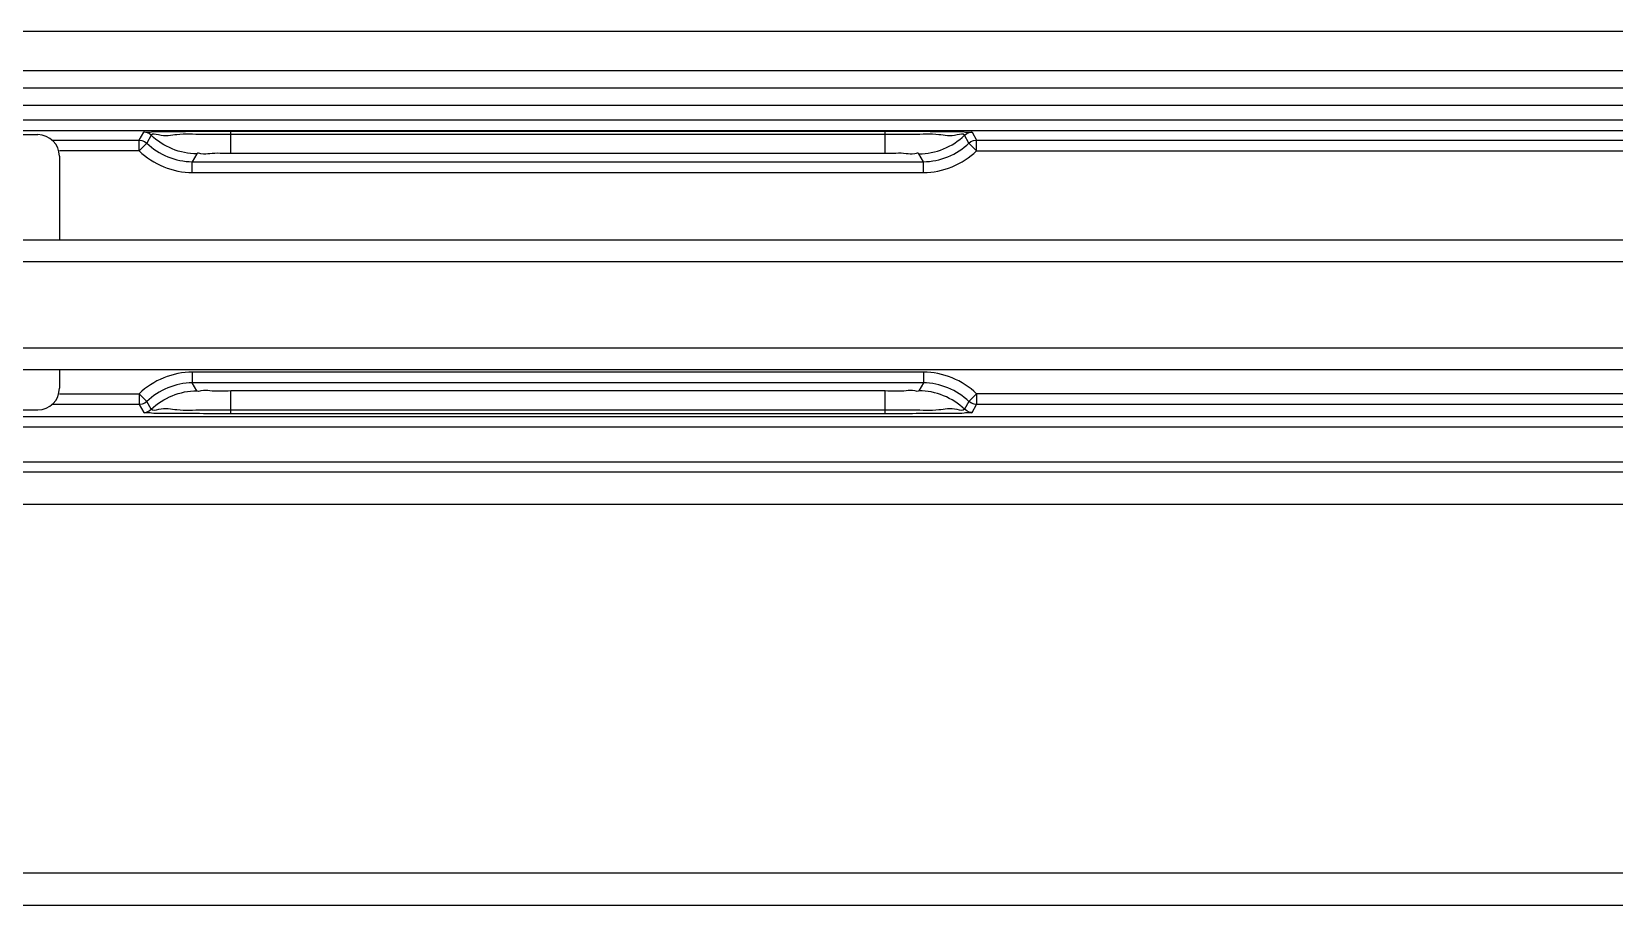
# Model space of a CAD drawing. Header units: millimetres. Extents: x 473 to 3963, y -1329 to 3488.
# Drawn here: x 2080.4 to 2153.4, y -68.7 to -28.4 of the extents above; entities that cross this region are included whole.
import ezdxf

# ---------------------------------------------------------------- set-up
doc = ezdxf.new("R2010")
doc.units = ezdxf.units.MM
doc.header["$LTSCALE"] = 392.37
doc.layers.get('0').update_dxf_attribs({"linetype": 'CONTINUOUS'})

msp = doc.modelspace()

# ---------------------------------------------------------------- linework, layer by layer
at = {"linetype": 'Continuous'}
for p, q in [((2584.648, -28.397), (1875.848, -28.397)), ((2584.648, -30.197), (1875.848, -30.197)), ((2476.148, -30.997), (1946.148, -30.997)), ((2499.591, -31.797), (1904.948, -31.797)), ((1957.652, -32.465), (2464.644, -32.465)), ((1957.652, -32.465), (2464.644, -32.465)), ((2464.644, -32.965), (1957.652, -32.965)), ((2464.644, -32.965), (1957.652, -32.965)), ((2047.649, -33.148), (2080.648, -33.148)), ((2081.298, -33.397), (2085.33, -33.397)), ((2081.298, -33.397), (2085.33, -33.397)), ((2085.33, -33.397), (2085.538, -33.036)), ((2085.33, -33.397), (2085.538, -33.036)), ((2085.33, -33.897), (2085.33, -33.397)), ((2085.33, -33.897), (2085.33, -33.397)), ((2085.33, -33.897), (2085.68, -33.54)), ((2085.33, -33.897), (2085.68, -33.54)), ((2085.888, -33.179), (2085.68, -33.54)), ((2085.888, -33.179), (2085.68, -33.54)), ((2089.553, -32.991), (2119.743, -32.991)), ((2089.553, -33.138), (2089.553, -32.991)), ((2089.553, -33.138), (2089.553, -32.991)), ((2089.553, -34.023), (2089.553, -33.138)), ((2119.743, -33.138), (2089.553, -33.138)), ((2089.553, -34.023), (2089.553, -33.138)), ((2119.743, -33.138), (2089.553, -33.138)), ((2119.743, -33.138), (2119.743, -32.991)), ((2119.743, -33.138), (2119.743, -32.991)), ((2119.743, -34.023), (2119.743, -33.138)), ((2119.743, -34.023), (2119.743, -33.138)), ((2123.616, -33.54), (2123.408, -33.179)), ((2123.616, -33.54), (2123.408, -33.179)), ((2123.966, -33.897), (2123.617, -33.54)), ((2123.966, -33.897), (2123.617, -33.54)), ((2123.758, -33.036), (2123.966, -33.397)), ((2123.758, -33.036), (2123.966, -33.397)), ((2123.966, -33.397), (2155.33, -33.397)), ((2123.966, -33.897), (2123.966, -33.397)), ((2123.966, -33.897), (2123.966, -33.397)), ((2123.966, -33.397), (2155.33, -33.397)), ((2085.33, -33.897), (2081.648, -33.897)), ((2085.33, -33.897), (2081.648, -33.897)), ((2081.648, -34.148), (2081.648, -37.997)), ((2087.988, -34.036), (2087.779, -34.397)), ((2087.988, -34.036), (2087.779, -34.397)), ((2119.743, -34.023), (2089.553, -34.023)), ((2119.743, -34.023), (2089.553, -34.023)), ((2121.517, -34.397), (2121.309, -34.036)), ((2121.517, -34.397), (2121.309, -34.036)), ((2123.966, -33.897), (2155.33, -33.897)), ((2123.966, -33.897), (2155.33, -33.897)), ((2087.779, -34.397), (2121.517, -34.397)), ((2087.779, -34.897), (2087.779, -34.397)), ((2087.779, -34.897), (2087.779, -34.397)), ((2087.779, -34.397), (2121.517, -34.397)), ((2087.779, -34.897), (2121.517, -34.897)), ((2087.779, -34.897), (2121.517, -34.897)), ((2121.517, -34.897), (2121.517, -34.397)), ((2121.517, -34.897), (2121.517, -34.397)), ((1942.148, -37.997), (2497.186, -37.997)), ((1942.148, -37.997), (2497.186, -37.997)), ((1942.148, -38.997), (2497.186, -38.997)), ((2497.186, -42.997), (1942.148, -42.997)), ((2497.186, -43.997), (1942.148, -43.997)), ((2497.186, -43.997), (1942.148, -43.997)), ((2081.648, -43.997), (2081.648, -44.847)), ((2087.779, -44.098), (2087.779, -44.598)), ((2121.517, -44.098), (2087.779, -44.098)), ((2087.779, -44.098), (2087.779, -44.598)), ((2121.517, -44.098), (2087.779, -44.098)), ((2121.517, -44.098), (2121.517, -44.598)), ((2121.517, -44.098), (2121.517, -44.598)), ((2081.648, -45.098), (2085.33, -45.098)), ((2081.648, -45.098), (2085.33, -45.098)), ((2085.33, -45.098), (2085.68, -45.455)), ((2085.33, -45.098), (2085.33, -45.598)), ((2085.33, -45.098), (2085.68, -45.455)), ((2085.33, -45.098), (2085.33, -45.598)), ((2121.518, -44.598), (2087.779, -44.598)), ((2087.987, -44.959), (2087.779, -44.598)), ((2121.518, -44.598), (2087.779, -44.598)), ((2087.987, -44.959), (2087.779, -44.598)), ((2089.553, -45.856), (2089.553, -44.972)), ((2119.743, -44.972), (2089.553, -44.972)), ((2089.553, -45.856), (2089.553, -44.972)), ((2119.743, -44.972), (2089.553, -44.972)), ((2119.743, -45.856), (2119.743, -44.972)), ((2119.743, -45.856), (2119.743, -44.972)), ((2121.518, -44.598), (2121.309, -44.959)), ((2121.518, -44.598), (2121.309, -44.959)), ((2123.966, -45.098), (2123.617, -45.455)), ((2123.966, -45.098), (2123.617, -45.455)), ((2123.966, -45.098), (2123.966, -45.598)), ((2155.33, -45.098), (2123.966, -45.098)), ((2123.966, -45.098), (2123.966, -45.598)), ((2155.33, -45.098), (2123.966, -45.098)), ((2047.649, -45.846), (2080.648, -45.846)), ((2085.33, -45.598), (2081.298, -45.598)), ((2085.33, -45.598), (2081.298, -45.598)), ((2085.33, -45.598), (2085.538, -45.959)), ((2085.33, -45.598), (2085.538, -45.959)), ((2085.888, -45.816), (2085.68, -45.455)), ((2085.888, -45.816), (2085.68, -45.455)), ((2119.743, -45.856), (2089.553, -45.856)), ((2089.553, -46.004), (2089.553, -45.856)), ((2089.553, -46.004), (2089.553, -45.856)), ((2119.743, -45.856), (2089.553, -45.856)), ((2089.553, -46.004), (2119.743, -46.004)), ((2089.553, -46.004), (2119.743, -46.004)), ((2119.743, -46.004), (2119.743, -45.856)), ((2119.743, -46.004), (2119.743, -45.856)), ((2123.617, -45.455), (2123.408, -45.816)), ((2123.617, -45.455), (2123.408, -45.816)), ((2123.758, -45.959), (2123.966, -45.598)), ((2123.758, -45.959), (2123.966, -45.598)), ((2155.33, -45.598), (2123.966, -45.598)), ((2155.33, -45.598), (2123.966, -45.598)), ((1958.124, -46.148), (2464.172, -46.148)), ((1958.124, -46.148), (2464.172, -46.148)), ((2464.172, -46.648), (1958.124, -46.648)), ((2464.172, -46.648), (1958.124, -46.648)), ((1887.142, -48.697), (2535.154, -48.697)), ((1887.142, -48.697), (2535.154, -48.697)), ((1958.124, -48.247), (2464.172, -48.247)), ((1887.148, -50.197), (2535.148, -50.197)), ((1889.969, -67.197), (2535.148, -67.197)), ((1889.46, -68.697), (2535.148, -68.697))]:
    msp.add_line(p, q, dxfattribs=at)
for points in [[(2085.33, -33.397), (2085.447, -33.411), (2085.567, -33.457), (2085.68, -33.54)], [(2085.33, -33.397), (2085.447, -33.411), (2085.567, -33.457), (2085.68, -33.54)], [(2085.888, -33.179), (2085.785, -33.102), (2085.666, -33.053), (2085.538, -33.036)], [(2085.888, -33.179), (2085.785, -33.102), (2085.666, -33.053), (2085.538, -33.036)], [(2123.408, -33.179), (2123.511, -33.101), (2123.63, -33.053), (2123.758, -33.036)], [(2123.408, -33.179), (2123.511, -33.101), (2123.63, -33.053), (2123.758, -33.036)], [(2123.616, -33.54), (2123.709, -33.468), (2123.827, -33.417), (2123.966, -33.397)], [(2123.616, -33.54), (2123.709, -33.468), (2123.827, -33.417), (2123.966, -33.397)], [(2085.68, -45.455), (2085.586, -45.527), (2085.468, -45.578), (2085.33, -45.598)], [(2085.68, -45.455), (2085.586, -45.527), (2085.468, -45.578), (2085.33, -45.598)], [(2085.538, -45.959), (2085.666, -45.942), (2085.785, -45.893), (2085.888, -45.816)], [(2085.538, -45.959), (2085.666, -45.942), (2085.785, -45.893), (2085.888, -45.816)], [(2123.758, -45.959), (2123.63, -45.942), (2123.511, -45.893), (2123.408, -45.816)], [(2123.758, -45.959), (2123.63, -45.942), (2123.511, -45.893), (2123.408, -45.816)], [(2123.966, -45.598), (2123.85, -45.584), (2123.73, -45.539), (2123.617, -45.455)], [(2123.966, -45.598), (2123.85, -45.584), (2123.73, -45.539), (2123.617, -45.455)]]:
    msp.add_lwpolyline(points, dxfattribs=at)
for centre, major_axis, start_param, end_param in [((2080.647, -34.148), (0.95, 0.316), -0.32105, 1.248833), ((2080.647, -44.846), (-0.95, 0.316), 1.89276, 3.462643)]:
    msp.add_ellipse(centre, major_axis=major_axis, ratio=0.998478, start_param=start_param, end_param=end_param, dxfattribs=at)
for points, knots in [([(2085.538, -33.036), (2085.553, -33.008), (2085.709, -33.052), (2085.93, -32.999), (2086.345, -33.015), (2087.075, -32.994), (2088.165, -32.995), (2089.072, -32.991), (2089.553, -32.991)], [0, 0, 0, 0, 0.023517, 0.088737, 0.190168, 0.32073, 0.640774, 1, 1, 1, 1]), ([(2089.553, -33.138), (2089.117, -33.138), (2088.303, -33.159), (2087.142, -33.093), (2086.464, -33.263), (2085.941, -33.082), (2085.888, -33.179)], [0, 0, 0, 0, 0.357195, 0.676702, 0.910165, 1, 1, 1, 1]), ([(2089.553, -33.138), (2089.117, -33.138), (2088.303, -33.159), (2087.142, -33.093), (2086.464, -33.263), (2085.941, -33.082), (2085.888, -33.179)], [0, 0, 0, 0, 0.357195, 0.676702, 0.910165, 1, 1, 1, 1]), ([(2119.743, -32.991), (2120.224, -32.991), (2121.132, -32.995), (2122.221, -32.994), (2122.951, -33.015), (2123.367, -32.999), (2123.587, -33.052), (2123.743, -33.008), (2123.758, -33.036)], [0, 0, 0, 0, 0.359224, 0.679268, 0.80983, 0.911262, 0.976483, 1, 1, 1, 1]), ([(2123.408, -33.179), (2123.355, -33.083), (2122.833, -33.263), (2122.152, -33.093), (2120.993, -33.159), (2120.179, -33.138), (2119.743, -33.138)], [0, 0, 0, 0, 0.090231, 0.323813, 0.643082, 1, 1, 1, 1]), ([(2123.408, -33.179), (2123.355, -33.083), (2122.833, -33.263), (2122.152, -33.093), (2120.993, -33.159), (2120.179, -33.138), (2119.743, -33.138)], [0, 0, 0, 0, 0.090231, 0.323813, 0.643082, 1, 1, 1, 1]), ([(2089.553, -34.023), (2089.23, -34.023), (2088.739, -33.975), (2088.288, -34.082), (2088.015, -33.978), (2087.988, -34.036)], [0, 0, 0, 0, 0.61884, 0.876396, 1, 1, 1, 1]), ([(2089.553, -34.023), (2089.23, -34.023), (2088.739, -33.975), (2088.288, -34.082), (2088.015, -33.978), (2087.988, -34.036)], [0, 0, 0, 0, 0.61884, 0.876396, 1, 1, 1, 1]), ([(2121.309, -34.036), (2121.286, -33.976), (2121.007, -34.083), (2120.563, -33.973), (2120.068, -34.023), (2119.743, -34.023)], [0, 0, 0, 0, 0.123906, 0.37755, 1, 1, 1, 1]), ([(2121.309, -34.036), (2121.286, -33.976), (2121.007, -34.083), (2120.563, -33.973), (2120.068, -34.023), (2119.743, -34.023)], [0, 0, 0, 0, 0.123906, 0.37755, 1, 1, 1, 1]), ([(2089.553, -44.972), (2089.23, -44.972), (2088.739, -45.02), (2088.287, -44.913), (2088.015, -45.017), (2087.987, -44.959)], [0, 0, 0, 0, 0.618394, 0.876575, 1, 1, 1, 1]), ([(2089.553, -44.972), (2089.23, -44.972), (2088.739, -45.02), (2088.287, -44.913), (2088.015, -45.017), (2087.987, -44.959)], [0, 0, 0, 0, 0.618394, 0.876575, 1, 1, 1, 1]), ([(2121.309, -44.959), (2121.281, -45.017), (2121.014, -44.914), (2120.56, -45.02), (2120.07, -44.972), (2119.743, -44.972)], [0, 0, 0, 0, 0.12316, 0.374835, 1, 1, 1, 1]), ([(2121.309, -44.959), (2121.281, -45.017), (2121.014, -44.914), (2120.56, -45.02), (2120.07, -44.972), (2119.743, -44.972)], [0, 0, 0, 0, 0.12316, 0.374835, 1, 1, 1, 1]), ([(2085.538, -45.959), (2085.553, -45.986), (2085.708, -45.944), (2086.088, -46.023), (2086.959, -45.973), (2088.157, -46.01), (2089.072, -46.004), (2089.553, -46.004)], [0, 0, 0, 0, 0.023465, 0.088676, 0.320659, 0.640716, 1, 1, 1, 1]), ([(2085.538, -45.959), (2085.553, -45.986), (2085.708, -45.944), (2086.088, -46.023), (2086.959, -45.973), (2088.157, -46.01), (2089.072, -46.004), (2089.553, -46.004)], [0, 0, 0, 0, 0.023465, 0.088676, 0.320659, 0.640716, 1, 1, 1, 1]), ([(2089.553, -45.856), (2089.117, -45.856), (2088.303, -45.836), (2087.144, -45.901), (2086.461, -45.733), (2085.943, -45.911), (2085.888, -45.816)], [0, 0, 0, 0, 0.35695, 0.676437, 0.910012, 1, 1, 1, 1]), ([(2089.553, -45.856), (2089.117, -45.856), (2088.303, -45.836), (2087.144, -45.901), (2086.461, -45.733), (2085.943, -45.911), (2085.888, -45.816)], [0, 0, 0, 0, 0.35695, 0.676437, 0.910012, 1, 1, 1, 1]), ([(2123.408, -45.816), (2123.354, -45.911), (2122.835, -45.733), (2122.153, -45.901), (2120.993, -45.836), (2120.179, -45.856), (2119.743, -45.856)], [0, 0, 0, 0, 0.089979, 0.323541, 0.643034, 1, 1, 1, 1]), ([(2123.408, -45.816), (2123.354, -45.911), (2122.835, -45.733), (2122.153, -45.901), (2120.993, -45.836), (2120.179, -45.856), (2119.743, -45.856)], [0, 0, 0, 0, 0.089979, 0.323541, 0.643034, 1, 1, 1, 1]), ([(2119.743, -46.004), (2120.224, -46.004), (2121.139, -46.01), (2122.337, -45.972), (2123.209, -46.023), (2123.588, -45.944), (2123.743, -45.986), (2123.758, -45.959)], [0, 0, 0, 0, 0.359282, 0.679339, 0.911323, 0.976534, 1, 1, 1, 1]), ([(2119.743, -46.004), (2120.224, -46.004), (2121.139, -46.01), (2122.337, -45.972), (2123.209, -46.023), (2123.588, -45.944), (2123.743, -45.986), (2123.758, -45.959)], [0, 0, 0, 0, 0.359282, 0.679339, 0.911323, 0.976534, 1, 1, 1, 1])]:
    msp.add_open_spline(points, degree=3, knots=knots, dxfattribs=at)
for points in [[(2085.68, -33.54), (2086.22, -34.069), (2087.023, -34.397), (2087.779, -34.397)], [(2085.68, -33.54), (2086.22, -34.069), (2087.023, -34.397), (2087.779, -34.397)], [(2087.988, -34.036), (2087.232, -34.036), (2086.428, -33.708), (2085.888, -33.179)], [(2087.988, -34.036), (2087.232, -34.036), (2086.428, -33.708), (2085.888, -33.179)], [(2121.309, -34.036), (2122.065, -34.036), (2122.868, -33.708), (2123.408, -33.179)], [(2121.309, -34.036), (2122.065, -34.036), (2122.868, -33.708), (2123.408, -33.179)], [(2121.517, -34.397), (2122.273, -34.397), (2123.077, -34.069), (2123.616, -33.54)], [(2121.517, -34.397), (2122.273, -34.397), (2123.077, -34.069), (2123.616, -33.54)], [(2085.33, -33.897), (2085.96, -34.514), (2086.897, -34.897), (2087.779, -34.897)], [(2085.33, -33.897), (2085.96, -34.514), (2086.897, -34.897), (2087.779, -34.897)], [(2121.517, -34.897), (2122.399, -34.897), (2123.337, -34.514), (2123.966, -33.897)], [(2121.517, -34.897), (2122.399, -34.897), (2123.337, -34.514), (2123.966, -33.897)], [(2087.779, -44.098), (2086.897, -44.098), (2085.96, -44.481), (2085.33, -45.098)], [(2087.779, -44.098), (2086.897, -44.098), (2085.96, -44.481), (2085.33, -45.098)], [(2123.966, -45.098), (2123.337, -44.481), (2122.399, -44.098), (2121.517, -44.098)], [(2123.966, -45.098), (2123.337, -44.481), (2122.399, -44.098), (2121.517, -44.098)], [(2087.779, -44.598), (2087.023, -44.598), (2086.22, -44.926), (2085.68, -45.455)], [(2087.779, -44.598), (2087.023, -44.598), (2086.22, -44.926), (2085.68, -45.455)], [(2085.888, -45.816), (2086.428, -45.287), (2087.232, -44.959), (2087.987, -44.959)], [(2085.888, -45.816), (2086.428, -45.287), (2087.232, -44.959), (2087.987, -44.959)], [(2123.408, -45.816), (2122.868, -45.287), (2122.065, -44.959), (2121.309, -44.959)], [(2123.408, -45.816), (2122.868, -45.287), (2122.065, -44.959), (2121.309, -44.959)], [(2123.617, -45.455), (2123.077, -44.926), (2122.273, -44.598), (2121.518, -44.598)], [(2123.617, -45.455), (2123.077, -44.926), (2122.273, -44.598), (2121.518, -44.598)]]:
    msp.add_open_spline(points, degree=3, dxfattribs=at)

doc.saveas('drawing.dxf')
